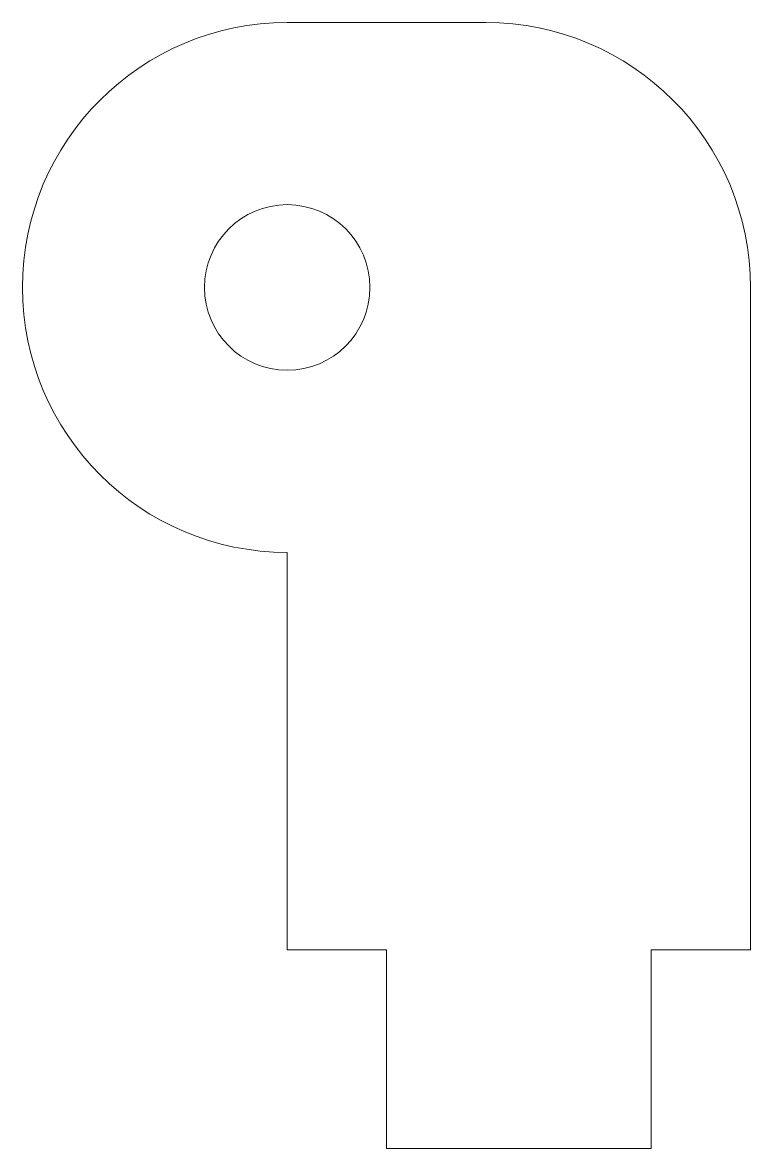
# Model space of a CAD drawing. Header units: millimetres. Extents: x -4 to 7, y -13 to 4.
import ezdxf

# ---------------------------------------------------------------- set-up
doc = ezdxf.new("R2010")
doc.units = ezdxf.units.MM

msp = doc.modelspace()

# ---------------------------------------------------------------- linework, layer by layer
at = {"color": 7, "linetype": 'Continuous', "lineweight": 15}
for p, q in [((0, 4), (3, 4)), ((7, 0), (7, -10)), ((0, -10), (0, -4)), ((1.5, -10), (0, -10)), ((1.5, -13), (1.5, -10)), ((7, -10), (5.5, -10)), ((5.5, -10), (5.5, -13)), ((5.5, -13), (1.5, -13))]:
    msp.add_line(p, q, dxfattribs=at)
msp.add_circle((0, 0), 1.25, dxfattribs=at)
for centre, start, end in [((0, 0), 90, 270), ((3, 0), 0, 90)]:
    msp.add_arc(centre, 4, start, end, dxfattribs=at)

doc.saveas('drawing.dxf')
